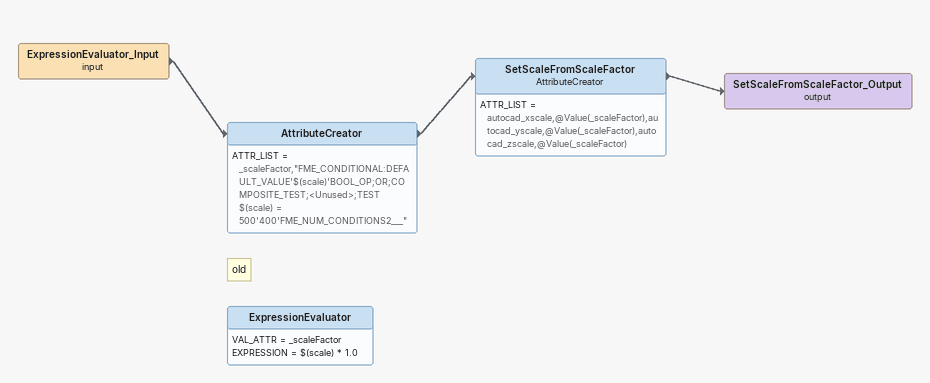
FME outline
ExpressionEvaluator_Input (input)
    -> AttributeCreator
AttributeCreator
    ATTR_LIST = _scaleFactor,"FME_CONDITIONAL:DEFAULT_VALUE'$(scale)'BOOL_OP;OR;COMPOSITE_TEST;<Unused>;TEST $(scale) = 500'400'FME_NUM_CONDITIONS2___"
    -> SetScaleFromScaleFactor
SetScaleFromScaleFactor: AttributeCreator
    ATTR_LIST = autocad_xscale,@Value(_scaleFactor),autocad_yscale,@Value(_scaleFactor),autocad_zscale,@Value(_scaleFactor)
    -> SetScaleFromScaleFactor_Output (output)
SetScaleFromScaleFactor_Output (output)
Note: old
ExpressionEvaluator
    VAL_ATTR = _scaleFactor
    EXPRESSION = $(scale) * 1.0
